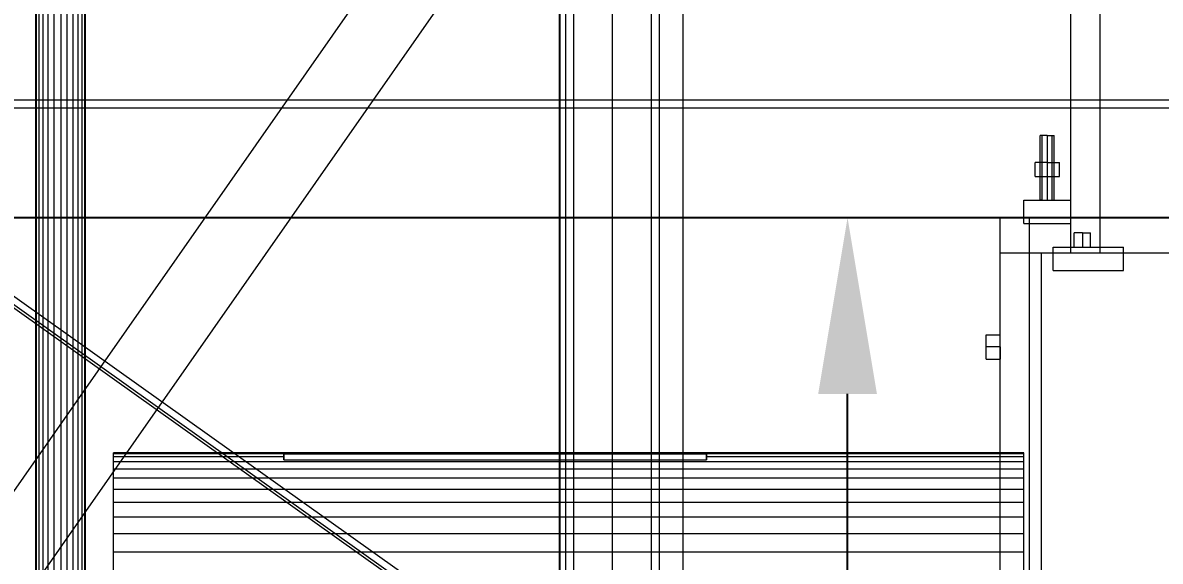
# Model space of a CAD drawing. Header units: millimetres. Extents: x -1970 to 34302, y -80068 to 6837.
# Drawn here: x -1482 to -514, y -33992 to -33534 of the extents above; entities that cross this region are included whole.
import ezdxf

# ---------------------------------------------------------------- set-up
doc = ezdxf.new("R2010")
doc.units = ezdxf.units.MM
for name, color, linetype, lineweight in [('COTAS_O', 1, 'Continuous', 0), ('frontal_briquetadora', 7, 'Continuous', 0), ('frontal_C01', 7, 'Continuous', 0), ('frontal_mezcladora', 7, 'Continuous', 0), ('frontal_tolva', 7, 'Continuous', 0)]:
    doc.layers.add(name, color=color, linetype=linetype, lineweight=lineweight)
doc.dimstyles.new('R19_100', dxfattribs={"dimtxt": 250, "dimasz": 150, "dimexe": 150, "dimexo": 80, "dimgap": 100, "dimtad": 1, "dimtih": 1, "dimtoh": 1, "dimdsep": 46, "dimcen": 0.09, "dimadec": 0, "dimazin": 0, "dimtfac": 1, "dimtdec": 4, "dimtofl": 0, "dimtmove": 0, "dimatfit": 3, "dimfxl": 1, "dimtolj": 1, "dimtzin": 0, "dimarcsym": 0})

# ---------------------------------------------------------------- blocks, each defined once
blk = doc.blocks.new('*D34')
at = {"layer": 'COTAS_O', "color": 0, "lineweight": -2, "transparency": 16777216}
for p, q in [((-1645, -31700), (-875, -31700)), ((-1025, -34250), (-1025, -31850)), ((-1645, -34400), (-875, -34400))]:
    blk.add_line(p, q, dxfattribs=at)
at = {"layer": 'COTAS_O', "color": 0, "transparency": 16777216}
for points in [[(-1050, -31850), (-1000, -31850), (-1025, -31700)], [(-1050, -34250), (-1000, -34250), (-1025, -34400)]]:
    blk.add_solid(points, dxfattribs=at)
at = {"layer": 'Defpoints', "color": 0, "transparency": 16777216}
for p in [(-1725, -31700), (-1025, -31700), (-1725, -34400)]:
    blk.add_point(p, dxfattribs=at)
blk = doc.blocks.new('*D35')
at = {"layer": 'COTAS_O', "color": 0, "lineweight": -2, "transparency": 16777216}
for p, q in [((-1725, -34320), (-1725, -33550)), ((1725, -34320), (1725, -33550)), ((-1575, -33700), (1575, -33700))]:
    blk.add_line(p, q, dxfattribs=at)
at = {"layer": 'COTAS_O', "color": 0, "transparency": 16777216}
for points in [[(-1575, -33675), (-1575, -33725), (-1725, -33700)], [(1575, -33675), (1575, -33725), (1725, -33700)]]:
    blk.add_solid(points, dxfattribs=at)
at = {"layer": 'Defpoints', "color": 0, "transparency": 16777216}
for p in [(1725, -33700), (-1725, -34400), (1725, -34400)]:
    blk.add_point(p, dxfattribs=at)
blk = doc.blocks.new('*D38')
at = {"layer": 'COTAS_O', "color": 0, "lineweight": -2, "transparency": 16777216}
for p, q in [((-570, -33700), (200, -33700)), ((50, -34750), (50, -33850)), ((-570, -34900), (200, -34900))]:
    blk.add_line(p, q, dxfattribs=at)
at = {"layer": 'COTAS_O', "color": 0, "transparency": 16777216}
for points in [[(25, -33850), (75, -33850), (50, -33700)], [(25, -34750), (75, -34750), (50, -34900)]]:
    blk.add_solid(points, dxfattribs=at)
at = {"layer": 'Defpoints', "color": 0, "transparency": 16777216}
for p in [(-650, -33700), (50, -33700), (-650, -34900)]:
    blk.add_point(p, dxfattribs=at)
blk = doc.blocks.new('*D40')
at = {"layer": 'COTAS_O', "color": 0, "lineweight": -2, "transparency": 16777216}
for p, q in [((-1400, -33700), (-630, -33700)), ((-780, -35850), (-780, -33850)), ((-1400, -36000), (-630, -36000))]:
    blk.add_line(p, q, dxfattribs=at)
at = {"layer": 'COTAS_O', "color": 0, "transparency": 16777216}
for points in [[(-805, -33850), (-755, -33850), (-780, -33700)], [(-805, -35850), (-755, -35850), (-780, -36000)]]:
    blk.add_solid(points, dxfattribs=at)
at = {"layer": 'Defpoints', "color": 0, "transparency": 16777216}
for p in [(-1480, -33700), (-780, -33700), (-1480, -36000)]:
    blk.add_point(p, dxfattribs=at)

msp = doc.modelspace()

# ---------------------------------------------------------------- linework, layer by layer
at = {"layer": 'frontal_briquetadora'}
for p, q in [((-1405, -33900.878), (-1405, -33900)), ((-630, -33900), (-1405, -33900)), ((-1405, -33903.508), (-1405, -33900.878)), ((-630, -33900.878), (-1405, -33900.878)), ((-1405, -33907.878), (-1405, -33903.508)), ((-1260, -33903.508), (-1405, -33903.508)), ((-630, -33907.878), (-1405, -33907.878)), ((-1405, -33913.97), (-1405, -33907.878)), ((-1260, -33903.508), (-1260, -33901)), ((-1260, -33901), (-900, -33901)), ((-1260, -33901), (-1260, -33906.194)), ((-1260, -33906.194), (-1260, -33903.508)), ((-1260, -33906.194), (-900, -33906.194)), ((-900, -33901), (-900, -33903.508)), ((-900, -33906.194), (-900, -33901)), ((-900, -33903.508), (-900, -33906.194)), ((-630, -33903.508), (-900, -33903.508)), ((-630, -33900.878), (-630, -33900)), ((-630, -33903.508), (-630, -33900.878)), ((-630, -33907.878), (-630, -33903.508)), ((-630, -33913.97), (-630, -33907.878)), ((-1405, -33921.759), (-1405, -33913.97)), ((-630, -33913.97), (-1405, -33913.97)), ((-630, -33921.759), (-630, -33913.97)), ((-1405, -33931.209), (-1405, -33921.759)), ((-630, -33921.759), (-1405, -33921.759)), ((-630, -33931.209), (-630, -33921.759)), ((-1405, -33942.282), (-1405, -33931.209)), ((-630, -33931.209), (-1405, -33931.209)), ((-630, -33942.282), (-630, -33931.209)), ((-1405, -33954.93), (-1405, -33942.282)), ((-630, -33942.282), (-1405, -33942.282)), ((-630, -33954.93), (-630, -33942.282)), ((-1405, -33969.097), (-1405, -33954.93)), ((-630, -33954.93), (-1405, -33954.93)), ((-630, -33969.097), (-630, -33954.93)), ((-1405, -33984.725), (-1405, -33969.097)), ((-630, -33969.097), (-1405, -33969.097)), ((-630, -33984.725), (-630, -33969.097)), ((-1405, -34001.746), (-1405, -33984.725)), ((-630, -33984.725), (-1405, -33984.725)), ((-630, -34001.746), (-630, -33984.725))]:
    msp.add_line(p, q, dxfattribs=at)
at = {"layer": 'frontal_C01'}
for p, q in [((-1020, -35975), (-1020, -33271.654)), ((-1013, -35975), (-1013, -33271.654)), ((-947, -35975), (-947, -33271.654)), ((-940, -35975), (-940, -33271.654))]:
    msp.add_line(p, q, dxfattribs=at)
at = {"layer": 'frontal_mezcladora'}
for p, q in [((-590, -33730), (-590, -33230)), ((-565, -33730), (-565, -33230)), ((-980, -35980), (-980, -33390)), ((-920, -35980), (-920, -33390)), ((-1471.2, -34900), (-1471.2, -33450)), ((-1470.478, -34900), (-1470.478, -33450)), ((-1468.36, -34900), (-1468.36, -33450)), ((-1464.991, -34900), (-1464.991, -33450)), ((-1460.6, -34900), (-1460.6, -33450)), ((-1455.487, -34900), (-1455.487, -33450)), ((-1450, -33450), (-1450, -34900)), ((-1444.513, -34900), (-1444.513, -33450)), ((-1439.4, -34900), (-1439.4, -33450)), ((-1435.009, -34900), (-1435.009, -33450)), ((-1431.64, -34900), (-1431.64, -33450)), ((-1429.522, -34900), (-1429.522, -33450)), ((-1428.8, -34900), (-1428.8, -33450)), ((-614.243, -33630), (-616, -33630)), ((-616, -33685), (-616, -33630)), ((-610, -33630), (-614.243, -33630)), ((-614.243, -33685), (-614.243, -33630)), ((-610, -33630), (-605.757, -33630)), ((-610, -33630), (-610, -33685)), ((-605.757, -33630), (-604, -33630)), ((-605.757, -33685), (-605.757, -33630)), ((-604, -33685), (-604, -33630)), ((-610, -33653), (-620.392, -33653)), ((-620.392, -33665), (-620.392, -33653)), ((-610, -33653), (-599.608, -33653)), ((-610, -33653), (-610, -33665)), ((-599.608, -33665), (-599.608, -33653)), ((-620.392, -33665), (-610, -33665)), ((-610, -33665), (-599.608, -33665)), ((-630, -33685), (-590, -33685)), ((-630, -33705), (-630, -33685)), ((-614.243, -33685), (-616, -33685)), ((-614.243, -33685), (-610, -33685)), ((-610, -33685), (-605.757, -33685)), ((-605.757, -33685), (-604, -33685)), ((-590, -33705), (-590, -33685)), ((-650, -33700), (-625, -33700)), ((-650, -34725), (-650, -33700)), ((-650, -33730), (-650, -33700)), ((-650, -33700), (650, -33700)), ((-630, -33705), (-590, -33705)), ((-625, -34725), (-625, -33700)), ((-625, -33730), (-625, -33700)), ((-580, -33713), (-586.928, -33713)), ((-586.928, -33725), (-586.928, -33713)), ((-580, -33713), (-573.072, -33713)), ((-580, -33713), (-580, -33725)), ((-573.072, -33725), (-573.072, -33713)), ((-650, -33730), (-625, -33730)), ((-650, -33730), (650, -33730)), ((-650, -33730), (-615, -33730)), ((-650, -34760), (-650, -33730)), ((-625, -33730), (625, -33730)), ((-625, -34725), (-625, -33730)), ((-615, -34760), (-615, -33730)), ((-605, -33725), (-545, -33725)), ((-605, -33745), (-605, -33725)), ((-590, -33730), (-565, -33730)), ((-586.928, -33725), (-580, -33725)), ((-580, -33725), (-573.072, -33725)), ((-545, -33745), (-545, -33725)), ((-605, -33745), (-545, -33745)), ((-662, -33810), (-662, -33799.608)), ((-662, -33799.608), (-650, -33799.608)), ((-650, -33810), (-650, -33799.608)), ((-662, -33820.392), (-662, -33810)), ((-650, -33810), (-662, -33810)), ((-650, -33810), (-650, -33820.392)), ((-662, -33820.392), (-650, -33820.392))]:
    msp.add_line(p, q, dxfattribs=at)
at = {"layer": 'frontal_tolva'}
for p, q in [((-1769.584, -34332.806), (-722.584, -32835.806)), ((-1720.416, -34367.194), (-673.416, -32870.194)), ((-604.636, -34406.52), (-1729.636, -33606.52)), ((1725, -33600), (-1725, -33600)), ((-600, -34400), (-1725, -33600)), ((1725, -33606.849), (-1725, -33606.849)), ((-1725, -33606.849), (-600, -34406.849))]:
    msp.add_line(p, q, dxfattribs=at)

# ---------------------------------------------------------------- dimensions: what is measured, and where the dimension line sits
at = {"layer": 'COTAS_O'}
for p1, p2, distance, picture, middle in [((-1725, -34400), (-1725, -31700), -700, '*D34', (-1025, -33050)), ((-1725, -34400), (1725, -34400), 700, '*D35', (0, -33700)), ((-1480, -36000), (-1480, -33700), -700, '*D40', (-780, -34850)), ((-650, -34900), (-650, -33700), -700, '*D38', (50, -34300))]:
    dim = msp.add_aligned_dim(p1=p1, p2=p2, distance=distance, text='<> O', dimstyle='R19_100', dxfattribs=at)
    dim.commit()
    dim.dimension.update_dxf_attribs({"geometry": picture, "text_midpoint": middle})

doc.saveas('drawing.dxf')
